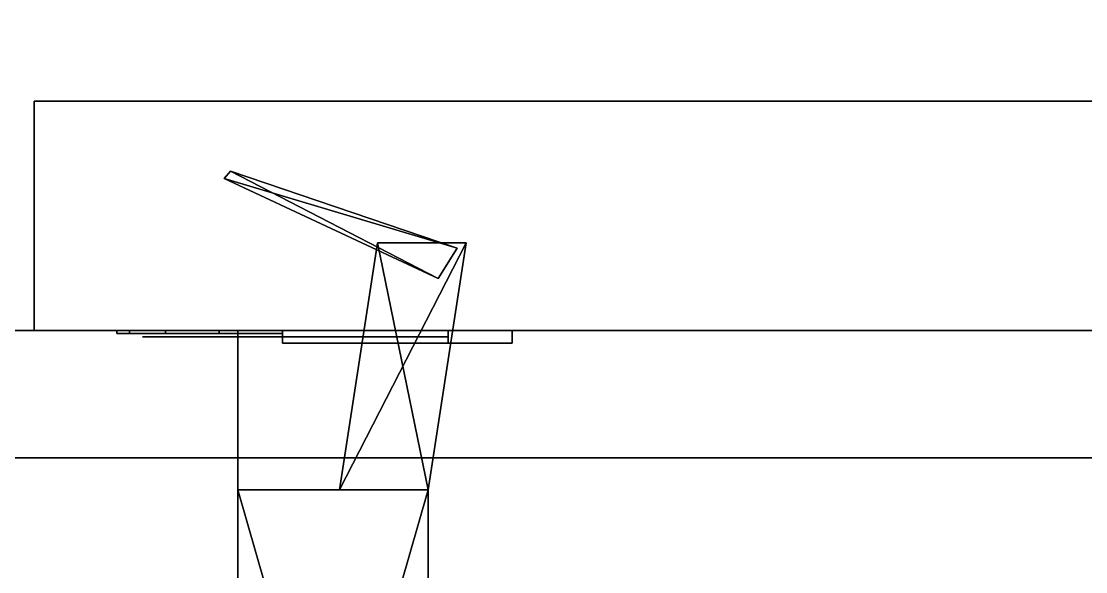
# Model space of a CAD drawing. Extents: x 0 to 6014, y -2453 to 0.
# Drawn here: x 248 to 331.5, y -1508.9 to -1465.7 of the extents above; entities that cross this region are included whole.
import ezdxf

# ---------------------------------------------------------------- set-up
doc = ezdxf.new("R2010")
doc.units = 0
for name, color, linetype in [('LAYER0', 7, 'CONTINUOUS'), ('LAYER1', 7, 'CONTINUOUS'), ('LAYER506', 254, 'CONTINUOUS'), ('LAYER573', 7, 'CONTINUOUS'), ('LAYER606', 7, 'CONTINUOUS'), ('LAYER607', 7, 'CONTINUOUS'), ('LAYER611', 28, 'CONTINUOUS'), ('LAYER612', 253, 'CONTINUOUS'), ('LAYER613', 28, 'CONTINUOUS'), ('LAYER614', 253, 'CONTINUOUS'), ('LAYER615', 28, 'CONTINUOUS'), ('LAYER616', 253, 'CONTINUOUS'), ('LAYER617', 28, 'CONTINUOUS'), ('LAYER618', 253, 'CONTINUOUS'), ('LAYER619', 28, 'CONTINUOUS'), ('LAYER620', 253, 'CONTINUOUS'), ('LAYER621', 254, 'CONTINUOUS')]:
    doc.layers.add(name, color=color, linetype=linetype)

msp = doc.modelspace()

# ---------------------------------------------------------------- linework, layer by layer
at = {"layer": 'LAYER0'}
for points, invisible_edges in [([(1065, -10), (0, -1840), (0, -10), (1065, -10)], 1), ([(0, -1840), (1065, -10), (1065, -265), (0, -1840)], 5), ([(2107, -1840, 5), (0, -10, 5), (0, -1840, 5), (2107, -1840, 5)], 1), ([(0, -10, 5), (2107, -1840, 5), (1065, -265, 5), (0, -10, 5)], 7), ([(0, -1840), (1065, -265), (2107, -1840), (0, -1840)], 3)]:
    msp.add_3dface(points, dxfattribs=dict(at, invisible_edges=invisible_edges))
at = {"layer": 'LAYER506', "invisible_edges": 1}
for points in [[(97, -1500, 2293), (2247, -1518, 2293), (97, -1518, 2293), (97, -1500, 2293)], [(2247, -1518, 2293), (97, -1500, 2293), (2247, -1500, 2293), (2247, -1518, 2293)], [(2247, -1500, 2363), (97, -1518, 2363), (2247, -1518, 2363), (2247, -1500, 2363)], [(97, -1518, 2363), (2247, -1500, 2363), (97, -1500, 2363), (97, -1518, 2363)], [(97, -1500, 2293), (2247, -1500, 2363), (2247, -1500, 2293), (97, -1500, 2293)], [(2247, -1500, 2363), (97, -1500, 2293), (97, -1500, 2363), (2247, -1500, 2363)]]:
    msp.add_3dface(points, dxfattribs=at)
at = {"layer": 'LAYER573', "invisible_edges": 1}
for points in [[(265, -1690, 155), (247, -1490, 155), (265, -1490, 155), (265, -1690, 155)], [(247, -1490, 155), (265, -1690, 155), (247, -1690, 155), (247, -1490, 155)], [(247, -1490, 155), (265, -1490, 2293), (265, -1490, 155), (247, -1490, 155)], [(265, -1490, 2293), (247, -1490, 155), (247, -1490, 2293), (265, -1490, 2293)], [(247, -1690, 2293), (265, -1490, 2293), (247, -1490, 2293), (247, -1690, 2293)], [(265, -1490, 2293), (247, -1690, 2293), (265, -1690, 2293), (265, -1490, 2293)], [(265, -1690, 155), (265, -1490, 2293), (265, -1690, 2293), (265, -1690, 155)], [(265, -1490, 2293), (265, -1690, 155), (265, -1490, 155), (265, -1490, 2293)]]:
    msp.add_3dface(points, dxfattribs=at)
at = {"layer": 'LAYER606', "invisible_edges": 1}
for points in [[(265, -1690, 156), (899, -1490, 156), (899, -1690, 156), (265, -1690, 156)], [(899, -1490, 156), (265, -1690, 156), (265, -1490, 156), (899, -1490, 156)], [(265, -1490, 174), (899, -1490, 156), (265, -1490, 156), (265, -1490, 174)], [(899, -1490, 156), (265, -1490, 174), (899, -1490, 174), (899, -1490, 156)], [(265, -1690, 156), (265, -1490, 174), (265, -1490, 156), (265, -1690, 156)], [(265, -1490, 174), (265, -1690, 156), (265, -1690, 174), (265, -1490, 174)], [(265, -1490, 174), (899, -1690, 174), (899, -1490, 174), (265, -1490, 174)], [(899, -1690, 174), (265, -1490, 174), (265, -1690, 174), (899, -1690, 174)]]:
    msp.add_3dface(points, dxfattribs=at)
at = {"layer": 'LAYER607', "invisible_edges": 1}
for points in [[(899, -1690, 2292), (265, -1490, 2292), (265, -1690, 2292), (899, -1690, 2292)], [(265, -1490, 2292), (899, -1690, 2292), (899, -1490, 2292), (265, -1490, 2292)], [(899, -1490, 2274), (265, -1490, 2292), (899, -1490, 2292), (899, -1490, 2274)], [(265, -1490, 2292), (899, -1490, 2274), (265, -1490, 2274), (265, -1490, 2292)], [(265, -1690, 2274), (265, -1490, 2292), (265, -1490, 2274), (265, -1690, 2274)], [(265, -1490, 2292), (265, -1690, 2274), (265, -1690, 2292), (265, -1490, 2292)], [(899, -1490, 2274), (265, -1690, 2274), (265, -1490, 2274), (899, -1490, 2274)], [(265, -1690, 2274), (899, -1490, 2274), (899, -1690, 2274), (265, -1690, 2274)]]:
    msp.add_3dface(points, dxfattribs=at)
at = {"layer": 'LAYER611'}
for points, invisible_edges in [([(256.4895, -1490.25, 253.0251), (255.5, -1490.25, 258), (257.5, -1490.25, 258), (257.5, -1490.25, 252.5)], 10), ([(255.5, -1490.25, 258), (256.4895, -1490.25, 262.9749), (257.5, -1490.25, 263.5), (257.5, -1490.25, 258)], 10), ([(259.3076, -1490.25, 248.8076), (256.4895, -1490.25, 253.0251), (257.5, -1490.25, 252.5), (261, -1490.25, 252.5)], 10), ([(256.4895, -1490.25, 262.9749), (259.3076, -1490.25, 267.1924), (261, -1490.25, 263.5), (257.5, -1490.25, 263.5)], 10), ([(263.5251, -1490.25, 245.9896), (259.3076, -1490.25, 248.8076), (261, -1490.25, 252.5), (264.5, -1490.25, 252.5)], 10), ([(259.3076, -1490.25, 267.1924), (263.5251, -1490.25, 270.0104), (264.5, -1490.25, 263.5), (261, -1490.25, 263.5)], 10), ([(268.5, -1490.25, 245), (263.5251, -1490.25, 245.9896), (264.5, -1490.25, 252.5), (268.5, -1490.25, 249)], 2), ([(263.5251, -1490.25, 270.0104), (268.5, -1490.25, 271), (268.5, -1490.25, 267), (264.5, -1490.25, 263.5)], 8), ([(257.5, -1490.5, 263.5), (257.5, -1490.5, 252.5), (264.5, -1490.5, 252.5), (264.2905, -1490.5, 263.3167)], 4), ([(264.2905, -1490.5, 263.3167), (264.5, -1490.5, 252.5), (268.5, -1490.5, 249), (268.5, -1490.5, 267)], 5), ([(268.5, -1490.5, 267), (268.5, -1490.5, 249), (281.5, -1490.5, 249), (281.5, -1490.5, 267)], 1), ([(286.5, -1491, 237), (281.5, -1491, 249), (268.5, -1491, 249), (268.5, -1491, 237)], 1), ([(286.5, -1491, 279), (281.5, -1491, 267), (268.5, -1491, 267), (268.5, -1491, 279)], 1), ([(286.5, -1491, 279), (286.5, -1491, 237), (281.5, -1491, 249), (281.5, -1491, 267)], 10)]:
    msp.add_3dface(points, dxfattribs=dict(at, invisible_edges=invisible_edges))
for points in [[(268.5, -1490, 249), (268.5, -1490, 237), (268.5, -1490, 249)], [(268.5, -1490, 267), (268.5, -1490, 279), (268.5, -1490, 267)], [(281.5, -1491, 249), (281.5, -1490, 249), (268.5, -1490, 249), (268.5, -1491, 249)], [(268.5, -1491, 249), (268.5, -1490, 249), (268.5, -1490, 237), (268.5, -1491, 237)], [(268.5, -1491, 237), (268.5, -1490, 237), (286.5, -1490, 237), (286.5, -1491, 237)], [(281.5, -1491, 267), (281.5, -1490, 267), (268.5, -1490, 267), (268.5, -1491, 267)], [(268.5, -1491, 267), (268.5, -1490, 267), (268.5, -1490, 279), (268.5, -1491, 279)], [(268.5, -1491, 279), (268.5, -1490, 279), (286.5, -1490, 279), (286.5, -1491, 279)], [(286.5, -1490, 237), (268.5, -1490, 237), (268.5, -1490, 279), (286.5, -1490, 279)], [(281.5, -1490, 249), (281.5, -1490, 267), (281.5, -1490, 249)], [(281.5, -1491, 249), (281.5, -1490, 249), (281.5, -1490, 267), (281.5, -1491, 267)], [(286.5, -1491, 279), (286.5, -1490, 279), (286.5, -1491, 279)], [(286.5, -1490, 237), (286.5, -1490, 279), (286.5, -1491, 279), (286.5, -1491, 237)], [(286.5, -1491, 237), (268.5, -1491, 237), (268.5, -1491, 237), (286.5, -1491, 237)], [(286.5, -1491, 279), (268.5, -1491, 279), (268.5, -1491, 279), (286.5, -1491, 279)]]:
    msp.add_3dface(points, dxfattribs=at)
at = {"layer": 'LAYER612'}
for points in [[(263.9182, -1478.077, 252.3477), (264.4094, -1477.5, 252.3477), (280.6919, -1485.925, 252.3477), (263.9182, -1478.077, 252.3477)], [(263.9182, -1478.077, 263.652), (282.1821, -1483.544, 263.652), (264.4094, -1477.5, 263.652), (263.9182, -1478.077, 263.652)], [(280.6919, -1485.925, 252.3477), (264.4094, -1477.5, 252.3477), (282.1821, -1483.544, 252.3477), (280.6919, -1485.925, 252.3477)], [(264.4094, -1477.5, 252.3477), (264.4094, -1477.5, 263.652), (282.1821, -1483.544, 252.3477), (264.4094, -1477.5, 252.3477)], [(282.1821, -1483.544, 252.3477), (264.4094, -1477.5, 263.652), (282.1821, -1483.544, 263.652), (282.1821, -1483.544, 252.3477)], [(280.6919, -1485.925, 263.652), (282.1821, -1483.544, 263.652), (263.9182, -1478.077, 263.652), (280.6919, -1485.925, 263.652)], [(275.9424, -1483.135, 251.2174), (282.9058, -1483.135, 251.2174), (272.958, -1502.5, 251.2174), (275.9424, -1483.135, 251.2174)], [(272.958, -1502.5, 251.2174), (282.9058, -1483.135, 251.2174), (279.9214, -1502.5, 251.2174), (272.958, -1502.5, 251.2174)], [(272.958, -1502.5, 264.7826), (279.9214, -1502.5, 264.7826), (275.9424, -1483.135, 264.7826), (272.958, -1502.5, 264.7826)], [(275.9424, -1483.135, 264.7826), (279.9214, -1502.5, 264.7826), (282.9058, -1483.135, 264.7826), (275.9424, -1483.135, 264.7826)], [(282.9058, -1483.135, 251.2174), (282.9058, -1483.135, 264.7826), (279.9214, -1502.5, 251.2174), (282.9058, -1483.135, 251.2174)], [(279.9214, -1502.5, 251.2174), (282.9058, -1483.135, 264.7826), (279.9214, -1502.5, 264.7826), (279.9214, -1502.5, 251.2174)], [(265, -1502.5, 251.2174), (279.9214, -1502.5, 251.2174), (265, -1554.5, 251.2174), (265, -1502.5, 251.2174)], [(265, -1554.5, 251.2174), (279.9214, -1502.5, 251.2174), (279.9214, -1554.5, 251.2174), (265, -1554.5, 251.2174)], [(265, -1554.5, 264.7826), (279.9214, -1554.5, 264.7826), (265, -1502.5, 264.7826), (265, -1554.5, 264.7826)], [(265, -1502.5, 264.7826), (279.9214, -1554.5, 264.7826), (279.9214, -1502.5, 264.7826), (265, -1502.5, 264.7826)], [(279.9214, -1502.5, 251.2174), (279.9214, -1502.5, 264.7826), (279.9214, -1554.5, 251.2174), (279.9214, -1502.5, 251.2174)], [(279.9214, -1554.5, 251.2174), (279.9214, -1502.5, 264.7826), (279.9214, -1554.5, 264.7826), (279.9214, -1554.5, 251.2174)]]:
    msp.add_3dface(points, dxfattribs=at)
at = {"layer": 'LAYER613'}
for points, invisible_edges in [([(256.4895, -1490.25, 736.0251), (255.5, -1490.25, 741), (257.5, -1490.25, 741), (257.5, -1490.25, 735.5)], 10), ([(255.5, -1490.25, 741), (256.4895, -1490.25, 745.9749), (257.5, -1490.25, 746.5), (257.5, -1490.25, 741)], 10), ([(259.3076, -1490.25, 731.8076), (256.4895, -1490.25, 736.0251), (257.5, -1490.25, 735.5), (261, -1490.25, 735.5)], 10), ([(256.4895, -1490.25, 745.9749), (259.3076, -1490.25, 750.1924), (261, -1490.25, 746.5), (257.5, -1490.25, 746.5)], 10), ([(263.5251, -1490.25, 728.9896), (259.3076, -1490.25, 731.8076), (261, -1490.25, 735.5), (264.5, -1490.25, 735.5)], 10), ([(259.3076, -1490.25, 750.1924), (263.5251, -1490.25, 753.0104), (264.5, -1490.25, 746.5), (261, -1490.25, 746.5)], 10), ([(268.5, -1490.25, 728), (263.5251, -1490.25, 728.9896), (264.5, -1490.25, 735.5), (268.5, -1490.25, 732)], 2), ([(263.5251, -1490.25, 753.0104), (268.5, -1490.25, 754), (268.5, -1490.25, 750), (264.5, -1490.25, 746.5)], 8), ([(257.5, -1490.5, 746.5), (257.5, -1490.5, 735.5), (264.5, -1490.5, 735.5), (264.2905, -1490.5, 746.3167)], 4), ([(264.2905, -1490.5, 746.3167), (264.5, -1490.5, 735.5), (268.5, -1490.5, 732), (268.5, -1490.5, 750)], 5), ([(268.5, -1490.5, 750), (268.5, -1490.5, 732), (281.5, -1490.5, 732), (281.5, -1490.5, 750)], 1), ([(286.5, -1491, 720), (281.5, -1491, 732), (268.5, -1491, 732), (268.5, -1491, 720)], 1), ([(286.5, -1491, 762), (281.5, -1491, 750), (268.5, -1491, 750), (268.5, -1491, 762)], 1), ([(286.5, -1491, 762), (286.5, -1491, 720), (281.5, -1491, 732), (281.5, -1491, 750)], 10)]:
    msp.add_3dface(points, dxfattribs=dict(at, invisible_edges=invisible_edges))
for points in [[(268.5, -1490, 732), (268.5, -1490, 720), (268.5, -1490, 732)], [(268.5, -1490, 750), (268.5, -1490, 762), (268.5, -1490, 750)], [(281.5, -1491, 732), (281.5, -1490, 732), (268.5, -1490, 732), (268.5, -1491, 732)], [(268.5, -1491, 732), (268.5, -1490, 732), (268.5, -1490, 720), (268.5, -1491, 720)], [(268.5, -1491, 720), (268.5, -1490, 720), (286.5, -1490, 720), (286.5, -1491, 720)], [(281.5, -1491, 750), (281.5, -1490, 750), (268.5, -1490, 750), (268.5, -1491, 750)], [(268.5, -1491, 750), (268.5, -1490, 750), (268.5, -1490, 762), (268.5, -1491, 762)], [(268.5, -1491, 762), (268.5, -1490, 762), (286.5, -1490, 762), (286.5, -1491, 762)], [(286.5, -1490, 720), (268.5, -1490, 720), (268.5, -1490, 762), (286.5, -1490, 762)], [(281.5, -1490, 732), (281.5, -1490, 750), (281.5, -1490, 732)], [(281.5, -1491, 732), (281.5, -1490, 732), (281.5, -1490, 750), (281.5, -1491, 750)], [(286.5, -1491, 762), (286.5, -1490, 762), (286.5, -1491, 762)], [(286.5, -1490, 720), (286.5, -1490, 762), (286.5, -1491, 762), (286.5, -1491, 720)], [(286.5, -1491, 720), (268.5, -1491, 720), (268.5, -1491, 720), (286.5, -1491, 720)], [(286.5, -1491, 762), (268.5, -1491, 762), (268.5, -1491, 762), (286.5, -1491, 762)]]:
    msp.add_3dface(points, dxfattribs=at)
at = {"layer": 'LAYER614'}
for points in [[(263.9182, -1478.077, 735.3477), (264.4094, -1477.5, 735.3477), (280.6919, -1485.925, 735.3477), (263.9182, -1478.077, 735.3477)], [(263.9182, -1478.077, 746.652), (282.1821, -1483.544, 746.652), (264.4094, -1477.5, 746.652), (263.9182, -1478.077, 746.652)], [(280.6919, -1485.925, 735.3477), (264.4094, -1477.5, 735.3477), (282.1821, -1483.544, 735.3477), (280.6919, -1485.925, 735.3477)], [(264.4094, -1477.5, 735.3477), (264.4094, -1477.5, 746.652), (282.1821, -1483.544, 735.3477), (264.4094, -1477.5, 735.3477)], [(282.1821, -1483.544, 735.3477), (264.4094, -1477.5, 746.652), (282.1821, -1483.544, 746.652), (282.1821, -1483.544, 735.3477)], [(280.6919, -1485.925, 746.652), (282.1821, -1483.544, 746.652), (263.9182, -1478.077, 746.652), (280.6919, -1485.925, 746.652)], [(275.9424, -1483.135, 734.2174), (282.9058, -1483.135, 734.2174), (272.958, -1502.5, 734.2174), (275.9424, -1483.135, 734.2174)], [(272.958, -1502.5, 734.2174), (282.9058, -1483.135, 734.2174), (279.9214, -1502.5, 734.2174), (272.958, -1502.5, 734.2174)], [(272.958, -1502.5, 747.7826), (279.9214, -1502.5, 747.7826), (275.9424, -1483.135, 747.7826), (272.958, -1502.5, 747.7826)], [(275.9424, -1483.135, 747.7826), (279.9214, -1502.5, 747.7826), (282.9058, -1483.135, 747.7826), (275.9424, -1483.135, 747.7826)], [(282.9058, -1483.135, 734.2174), (282.9058, -1483.135, 747.7826), (279.9214, -1502.5, 734.2174), (282.9058, -1483.135, 734.2174)], [(279.9214, -1502.5, 734.2174), (282.9058, -1483.135, 747.7826), (279.9214, -1502.5, 747.7826), (279.9214, -1502.5, 734.2174)], [(265, -1502.5, 734.2174), (279.9214, -1502.5, 734.2174), (265, -1554.5, 734.2174), (265, -1502.5, 734.2174)], [(265, -1554.5, 734.2174), (279.9214, -1502.5, 734.2174), (279.9214, -1554.5, 734.2174), (265, -1554.5, 734.2174)], [(265, -1554.5, 747.7826), (279.9214, -1554.5, 747.7826), (265, -1502.5, 747.7826), (265, -1554.5, 747.7826)], [(265, -1502.5, 747.7826), (279.9214, -1554.5, 747.7826), (279.9214, -1502.5, 747.7826), (265, -1502.5, 747.7826)], [(279.9214, -1502.5, 734.2174), (279.9214, -1502.5, 747.7826), (279.9214, -1554.5, 734.2174), (279.9214, -1502.5, 734.2174)], [(279.9214, -1554.5, 734.2174), (279.9214, -1502.5, 747.7826), (279.9214, -1554.5, 747.7826), (279.9214, -1554.5, 734.2174)]]:
    msp.add_3dface(points, dxfattribs=at)
at = {"layer": 'LAYER615'}
for points, invisible_edges in [([(256.4895, -1490.25, 1219.025), (255.5, -1490.25, 1224), (257.5, -1490.25, 1224), (257.5, -1490.25, 1218.5)], 10), ([(255.5, -1490.25, 1224), (256.4895, -1490.25, 1228.975), (257.5, -1490.25, 1229.5), (257.5, -1490.25, 1224)], 10), ([(259.3076, -1490.25, 1214.808), (256.4895, -1490.25, 1219.025), (257.5, -1490.25, 1218.5), (261, -1490.25, 1218.5)], 10), ([(256.4895, -1490.25, 1228.975), (259.3076, -1490.25, 1233.192), (261, -1490.25, 1229.5), (257.5, -1490.25, 1229.5)], 10), ([(263.5251, -1490.25, 1211.99), (259.3076, -1490.25, 1214.808), (261, -1490.25, 1218.5), (264.5, -1490.25, 1218.5)], 10), ([(259.3076, -1490.25, 1233.192), (263.5251, -1490.25, 1236.01), (264.5, -1490.25, 1229.5), (261, -1490.25, 1229.5)], 10), ([(268.5, -1490.25, 1211), (263.5251, -1490.25, 1211.99), (264.5, -1490.25, 1218.5), (268.5, -1490.25, 1215)], 2), ([(263.5251, -1490.25, 1236.01), (268.5, -1490.25, 1237), (268.5, -1490.25, 1233), (264.5, -1490.25, 1229.5)], 8), ([(257.5, -1490.5, 1229.5), (257.5, -1490.5, 1218.5), (264.5, -1490.5, 1218.5), (264.2905, -1490.5, 1229.317)], 4), ([(264.2905, -1490.5, 1229.317), (264.5, -1490.5, 1218.5), (268.5, -1490.5, 1215), (268.5, -1490.5, 1233)], 5), ([(268.5, -1490.5, 1233), (268.5, -1490.5, 1215), (281.5, -1490.5, 1215), (281.5, -1490.5, 1233)], 1), ([(286.5, -1491, 1203), (281.5, -1491, 1215), (268.5, -1491, 1215), (268.5, -1491, 1203)], 1), ([(286.5, -1491, 1245), (281.5, -1491, 1233), (268.5, -1491, 1233), (268.5, -1491, 1245)], 1), ([(286.5, -1491, 1245), (286.5, -1491, 1203), (281.5, -1491, 1215), (281.5, -1491, 1233)], 10)]:
    msp.add_3dface(points, dxfattribs=dict(at, invisible_edges=invisible_edges))
for points in [[(268.5, -1490, 1215), (268.5, -1490, 1203), (268.5, -1490, 1215)], [(268.5, -1490, 1233), (268.5, -1490, 1245), (268.5, -1490, 1233)], [(281.5, -1491, 1215), (281.5, -1490, 1215), (268.5, -1490, 1215), (268.5, -1491, 1215)], [(268.5, -1491, 1215), (268.5, -1490, 1215), (268.5, -1490, 1203), (268.5, -1491, 1203)], [(268.5, -1491, 1203), (268.5, -1490, 1203), (286.5, -1490, 1203), (286.5, -1491, 1203)], [(281.5, -1491, 1233), (281.5, -1490, 1233), (268.5, -1490, 1233), (268.5, -1491, 1233)], [(268.5, -1491, 1233), (268.5, -1490, 1233), (268.5, -1490, 1245), (268.5, -1491, 1245)], [(268.5, -1491, 1245), (268.5, -1490, 1245), (286.5, -1490, 1245), (286.5, -1491, 1245)], [(286.5, -1490, 1203), (268.5, -1490, 1203), (268.5, -1490, 1245), (286.5, -1490, 1245)], [(281.5, -1490, 1215), (281.5, -1490, 1233), (281.5, -1490, 1215)], [(281.5, -1491, 1215), (281.5, -1490, 1215), (281.5, -1490, 1233), (281.5, -1491, 1233)], [(286.5, -1491, 1245), (286.5, -1490, 1245), (286.5, -1491, 1245)], [(286.5, -1490, 1203), (286.5, -1490, 1245), (286.5, -1491, 1245), (286.5, -1491, 1203)], [(286.5, -1491, 1203), (268.5, -1491, 1203), (268.5, -1491, 1203), (286.5, -1491, 1203)], [(286.5, -1491, 1245), (268.5, -1491, 1245), (268.5, -1491, 1245), (286.5, -1491, 1245)]]:
    msp.add_3dface(points, dxfattribs=at)
at = {"layer": 'LAYER616'}
for points in [[(263.9182, -1478.077, 1218.348), (264.4094, -1477.5, 1218.348), (280.6919, -1485.925, 1218.348), (263.9182, -1478.077, 1218.348)], [(263.9182, -1478.077, 1229.652), (282.1821, -1483.544, 1229.652), (264.4094, -1477.5, 1229.652), (263.9182, -1478.077, 1229.652)], [(280.6919, -1485.925, 1218.348), (264.4094, -1477.5, 1218.348), (282.1821, -1483.544, 1218.348), (280.6919, -1485.925, 1218.348)], [(264.4094, -1477.5, 1218.348), (264.4094, -1477.5, 1229.652), (282.1821, -1483.544, 1218.348), (264.4094, -1477.5, 1218.348)], [(282.1821, -1483.544, 1218.348), (264.4094, -1477.5, 1229.652), (282.1821, -1483.544, 1229.652), (282.1821, -1483.544, 1218.348)], [(280.6919, -1485.925, 1229.652), (282.1821, -1483.544, 1229.652), (263.9182, -1478.077, 1229.652), (280.6919, -1485.925, 1229.652)], [(275.9424, -1483.135, 1217.217), (282.9058, -1483.135, 1217.217), (272.958, -1502.5, 1217.217), (275.9424, -1483.135, 1217.217)], [(272.958, -1502.5, 1217.217), (282.9058, -1483.135, 1217.217), (279.9214, -1502.5, 1217.217), (272.958, -1502.5, 1217.217)], [(272.958, -1502.5, 1230.783), (279.9214, -1502.5, 1230.783), (275.9424, -1483.135, 1230.783), (272.958, -1502.5, 1230.783)], [(275.9424, -1483.135, 1230.783), (279.9214, -1502.5, 1230.783), (282.9058, -1483.135, 1230.783), (275.9424, -1483.135, 1230.783)], [(282.9058, -1483.135, 1217.217), (282.9058, -1483.135, 1230.783), (279.9214, -1502.5, 1217.217), (282.9058, -1483.135, 1217.217)], [(279.9214, -1502.5, 1217.217), (282.9058, -1483.135, 1230.783), (279.9214, -1502.5, 1230.783), (279.9214, -1502.5, 1217.217)], [(265, -1502.5, 1217.217), (279.9214, -1502.5, 1217.217), (265, -1554.5, 1217.217), (265, -1502.5, 1217.217)], [(265, -1554.5, 1217.217), (279.9214, -1502.5, 1217.217), (279.9214, -1554.5, 1217.217), (265, -1554.5, 1217.217)], [(265, -1554.5, 1230.783), (279.9214, -1554.5, 1230.783), (265, -1502.5, 1230.783), (265, -1554.5, 1230.783)], [(265, -1502.5, 1230.783), (279.9214, -1554.5, 1230.783), (279.9214, -1502.5, 1230.783), (265, -1502.5, 1230.783)], [(279.9214, -1502.5, 1217.217), (279.9214, -1502.5, 1230.783), (279.9214, -1554.5, 1217.217), (279.9214, -1502.5, 1217.217)], [(279.9214, -1554.5, 1217.217), (279.9214, -1502.5, 1230.783), (279.9214, -1554.5, 1230.783), (279.9214, -1554.5, 1217.217)]]:
    msp.add_3dface(points, dxfattribs=at)
at = {"layer": 'LAYER617'}
for points, invisible_edges in [([(256.4895, -1490.25, 1702.025), (255.5, -1490.25, 1707), (257.5, -1490.25, 1707), (257.5, -1490.25, 1701.5)], 10), ([(255.5, -1490.25, 1707), (256.4895, -1490.25, 1711.975), (257.5, -1490.25, 1712.5), (257.5, -1490.25, 1707)], 10), ([(259.3076, -1490.25, 1697.808), (256.4895, -1490.25, 1702.025), (257.5, -1490.25, 1701.5), (261, -1490.25, 1701.5)], 10), ([(256.4895, -1490.25, 1711.975), (259.3076, -1490.25, 1716.192), (261, -1490.25, 1712.5), (257.5, -1490.25, 1712.5)], 10), ([(263.5251, -1490.25, 1694.99), (259.3076, -1490.25, 1697.808), (261, -1490.25, 1701.5), (264.5, -1490.25, 1701.5)], 10), ([(259.3076, -1490.25, 1716.192), (263.5251, -1490.25, 1719.01), (264.5, -1490.25, 1712.5), (261, -1490.25, 1712.5)], 10), ([(268.5, -1490.25, 1694), (263.5251, -1490.25, 1694.99), (264.5, -1490.25, 1701.5), (268.5, -1490.25, 1698)], 2), ([(263.5251, -1490.25, 1719.01), (268.5, -1490.25, 1720), (268.5, -1490.25, 1716), (264.5, -1490.25, 1712.5)], 8), ([(257.5, -1490.5, 1712.5), (257.5, -1490.5, 1701.5), (264.5, -1490.5, 1701.5), (264.2905, -1490.5, 1712.317)], 4), ([(264.2905, -1490.5, 1712.317), (264.5, -1490.5, 1701.5), (268.5, -1490.5, 1698), (268.5, -1490.5, 1716)], 5), ([(268.5, -1490.5, 1716), (268.5, -1490.5, 1698), (281.5, -1490.5, 1698), (281.5, -1490.5, 1716)], 1), ([(286.5, -1491, 1686), (281.5, -1491, 1698), (268.5, -1491, 1698), (268.5, -1491, 1686)], 1), ([(286.5, -1491, 1728), (281.5, -1491, 1716), (268.5, -1491, 1716), (268.5, -1491, 1728)], 1), ([(286.5, -1491, 1728), (286.5, -1491, 1686), (281.5, -1491, 1698), (281.5, -1491, 1716)], 10)]:
    msp.add_3dface(points, dxfattribs=dict(at, invisible_edges=invisible_edges))
for points in [[(268.5, -1490, 1698), (268.5, -1490, 1686), (268.5, -1490, 1698)], [(268.5, -1490, 1716), (268.5, -1490, 1728), (268.5, -1490, 1716)], [(281.5, -1491, 1698), (281.5, -1490, 1698), (268.5, -1490, 1698), (268.5, -1491, 1698)], [(268.5, -1491, 1698), (268.5, -1490, 1698), (268.5, -1490, 1686), (268.5, -1491, 1686)], [(268.5, -1491, 1686), (268.5, -1490, 1686), (286.5, -1490, 1686), (286.5, -1491, 1686)], [(281.5, -1491, 1716), (281.5, -1490, 1716), (268.5, -1490, 1716), (268.5, -1491, 1716)], [(268.5, -1491, 1716), (268.5, -1490, 1716), (268.5, -1490, 1728), (268.5, -1491, 1728)], [(268.5, -1491, 1728), (268.5, -1490, 1728), (286.5, -1490, 1728), (286.5, -1491, 1728)], [(286.5, -1490, 1686), (268.5, -1490, 1686), (268.5, -1490, 1728), (286.5, -1490, 1728)], [(281.5, -1490, 1698), (281.5, -1490, 1716), (281.5, -1490, 1698)], [(281.5, -1491, 1698), (281.5, -1490, 1698), (281.5, -1490, 1716), (281.5, -1491, 1716)], [(286.5, -1491, 1728), (286.5, -1490, 1728), (286.5, -1491, 1728)], [(286.5, -1490, 1686), (286.5, -1490, 1728), (286.5, -1491, 1728), (286.5, -1491, 1686)], [(286.5, -1491, 1686), (268.5, -1491, 1686), (268.5, -1491, 1686), (286.5, -1491, 1686)], [(286.5, -1491, 1728), (268.5, -1491, 1728), (268.5, -1491, 1728), (286.5, -1491, 1728)]]:
    msp.add_3dface(points, dxfattribs=at)
at = {"layer": 'LAYER618'}
for points in [[(263.9182, -1478.077, 1701.348), (264.4094, -1477.5, 1701.348), (280.6919, -1485.925, 1701.348), (263.9182, -1478.077, 1701.348)], [(263.9182, -1478.077, 1712.652), (282.1821, -1483.544, 1712.652), (264.4094, -1477.5, 1712.652), (263.9182, -1478.077, 1712.652)], [(280.6919, -1485.925, 1701.348), (264.4094, -1477.5, 1701.348), (282.1821, -1483.544, 1701.348), (280.6919, -1485.925, 1701.348)], [(264.4094, -1477.5, 1701.348), (264.4094, -1477.5, 1712.652), (282.1821, -1483.544, 1701.348), (264.4094, -1477.5, 1701.348)], [(282.1821, -1483.544, 1701.348), (264.4094, -1477.5, 1712.652), (282.1821, -1483.544, 1712.652), (282.1821, -1483.544, 1701.348)], [(280.6919, -1485.925, 1712.652), (282.1821, -1483.544, 1712.652), (263.9182, -1478.077, 1712.652), (280.6919, -1485.925, 1712.652)], [(275.9424, -1483.135, 1700.217), (282.9058, -1483.135, 1700.217), (272.958, -1502.5, 1700.217), (275.9424, -1483.135, 1700.217)], [(272.958, -1502.5, 1700.217), (282.9058, -1483.135, 1700.217), (279.9214, -1502.5, 1700.217), (272.958, -1502.5, 1700.217)], [(272.958, -1502.5, 1713.783), (279.9214, -1502.5, 1713.783), (275.9424, -1483.135, 1713.783), (272.958, -1502.5, 1713.783)], [(275.9424, -1483.135, 1713.783), (279.9214, -1502.5, 1713.783), (282.9058, -1483.135, 1713.783), (275.9424, -1483.135, 1713.783)], [(282.9058, -1483.135, 1700.217), (282.9058, -1483.135, 1713.783), (279.9214, -1502.5, 1700.217), (282.9058, -1483.135, 1700.217)], [(279.9214, -1502.5, 1700.217), (282.9058, -1483.135, 1713.783), (279.9214, -1502.5, 1713.783), (279.9214, -1502.5, 1700.217)], [(265, -1502.5, 1700.217), (279.9214, -1502.5, 1700.217), (265, -1554.5, 1700.217), (265, -1502.5, 1700.217)], [(265, -1554.5, 1700.217), (279.9214, -1502.5, 1700.217), (279.9214, -1554.5, 1700.217), (265, -1554.5, 1700.217)], [(265, -1554.5, 1713.783), (279.9214, -1554.5, 1713.783), (265, -1502.5, 1713.783), (265, -1554.5, 1713.783)], [(265, -1502.5, 1713.783), (279.9214, -1554.5, 1713.783), (279.9214, -1502.5, 1713.783), (265, -1502.5, 1713.783)], [(279.9214, -1502.5, 1700.217), (279.9214, -1502.5, 1713.783), (279.9214, -1554.5, 1700.217), (279.9214, -1502.5, 1700.217)], [(279.9214, -1554.5, 1700.217), (279.9214, -1502.5, 1713.783), (279.9214, -1554.5, 1713.783), (279.9214, -1554.5, 1700.217)]]:
    msp.add_3dface(points, dxfattribs=at)
at = {"layer": 'LAYER619'}
for points, invisible_edges in [([(256.4895, -1490.25, 2185.025), (255.5, -1490.25, 2190), (257.5, -1490.25, 2190), (257.5, -1490.25, 2184.5)], 10), ([(255.5, -1490.25, 2190), (256.4895, -1490.25, 2194.975), (257.5, -1490.25, 2195.5), (257.5, -1490.25, 2190)], 10), ([(259.3076, -1490.25, 2180.808), (256.4895, -1490.25, 2185.025), (257.5, -1490.25, 2184.5), (261, -1490.25, 2184.5)], 10), ([(256.4895, -1490.25, 2194.975), (259.3076, -1490.25, 2199.192), (261, -1490.25, 2195.5), (257.5, -1490.25, 2195.5)], 10), ([(263.5251, -1490.25, 2177.99), (259.3076, -1490.25, 2180.808), (261, -1490.25, 2184.5), (264.5, -1490.25, 2184.5)], 10), ([(259.3076, -1490.25, 2199.192), (263.5251, -1490.25, 2202.01), (264.5, -1490.25, 2195.5), (261, -1490.25, 2195.5)], 10), ([(268.5, -1490.25, 2177), (263.5251, -1490.25, 2177.99), (264.5, -1490.25, 2184.5), (268.5, -1490.25, 2181)], 2), ([(263.5251, -1490.25, 2202.01), (268.5, -1490.25, 2203), (268.5, -1490.25, 2199), (264.5, -1490.25, 2195.5)], 8), ([(257.5, -1490.5, 2195.5), (257.5, -1490.5, 2184.5), (264.5, -1490.5, 2184.5), (264.2905, -1490.5, 2195.317)], 4), ([(264.2905, -1490.5, 2195.317), (264.5, -1490.5, 2184.5), (268.5, -1490.5, 2181), (268.5, -1490.5, 2199)], 5), ([(268.5, -1490.5, 2199), (268.5, -1490.5, 2181), (281.5, -1490.5, 2181), (281.5, -1490.5, 2199)], 1), ([(286.5, -1491, 2169), (281.5, -1491, 2181), (268.5, -1491, 2181), (268.5, -1491, 2169)], 1), ([(286.5, -1491, 2211), (281.5, -1491, 2199), (268.5, -1491, 2199), (268.5, -1491, 2211)], 1), ([(286.5, -1491, 2211), (286.5, -1491, 2169), (281.5, -1491, 2181), (281.5, -1491, 2199)], 10)]:
    msp.add_3dface(points, dxfattribs=dict(at, invisible_edges=invisible_edges))
for points in [[(268.5, -1490, 2181), (268.5, -1490, 2169), (268.5, -1490, 2181)], [(268.5, -1490, 2199), (268.5, -1490, 2211), (268.5, -1490, 2199)], [(281.5, -1491, 2181), (281.5, -1490, 2181), (268.5, -1490, 2181), (268.5, -1491, 2181)], [(268.5, -1491, 2181), (268.5, -1490, 2181), (268.5, -1490, 2169), (268.5, -1491, 2169)], [(268.5, -1491, 2169), (268.5, -1490, 2169), (286.5, -1490, 2169), (286.5, -1491, 2169)], [(281.5, -1491, 2199), (281.5, -1490, 2199), (268.5, -1490, 2199), (268.5, -1491, 2199)], [(268.5, -1491, 2199), (268.5, -1490, 2199), (268.5, -1490, 2211), (268.5, -1491, 2211)], [(268.5, -1491, 2211), (268.5, -1490, 2211), (286.5, -1490, 2211), (286.5, -1491, 2211)], [(286.5, -1490, 2169), (268.5, -1490, 2169), (268.5, -1490, 2211), (286.5, -1490, 2211)], [(281.5, -1490, 2181), (281.5, -1490, 2199), (281.5, -1490, 2181)], [(281.5, -1491, 2181), (281.5, -1490, 2181), (281.5, -1490, 2199), (281.5, -1491, 2199)], [(286.5, -1491, 2211), (286.5, -1490, 2211), (286.5, -1491, 2211)], [(286.5, -1490, 2169), (286.5, -1490, 2211), (286.5, -1491, 2211), (286.5, -1491, 2169)], [(286.5, -1491, 2169), (268.5, -1491, 2169), (268.5, -1491, 2169), (286.5, -1491, 2169)], [(286.5, -1491, 2211), (268.5, -1491, 2211), (268.5, -1491, 2211), (286.5, -1491, 2211)]]:
    msp.add_3dface(points, dxfattribs=at)
at = {"layer": 'LAYER620'}
for points in [[(263.9182, -1478.077, 2184.348), (264.4094, -1477.5, 2184.348), (280.6919, -1485.925, 2184.348), (263.9182, -1478.077, 2184.348)], [(263.9182, -1478.077, 2195.652), (282.1821, -1483.544, 2195.652), (264.4094, -1477.5, 2195.652), (263.9182, -1478.077, 2195.652)], [(280.6919, -1485.925, 2184.348), (264.4094, -1477.5, 2184.348), (282.1821, -1483.544, 2184.348), (280.6919, -1485.925, 2184.348)], [(264.4094, -1477.5, 2184.348), (264.4094, -1477.5, 2195.652), (282.1821, -1483.544, 2184.348), (264.4094, -1477.5, 2184.348)], [(282.1821, -1483.544, 2184.348), (264.4094, -1477.5, 2195.652), (282.1821, -1483.544, 2195.652), (282.1821, -1483.544, 2184.348)], [(280.6919, -1485.925, 2195.652), (282.1821, -1483.544, 2195.652), (263.9182, -1478.077, 2195.652), (280.6919, -1485.925, 2195.652)], [(275.9424, -1483.135, 2183.217), (282.9058, -1483.135, 2183.217), (272.958, -1502.5, 2183.217), (275.9424, -1483.135, 2183.217)], [(272.958, -1502.5, 2183.217), (282.9058, -1483.135, 2183.217), (279.9214, -1502.5, 2183.217), (272.958, -1502.5, 2183.217)], [(272.958, -1502.5, 2196.783), (279.9214, -1502.5, 2196.783), (275.9424, -1483.135, 2196.783), (272.958, -1502.5, 2196.783)], [(275.9424, -1483.135, 2196.783), (279.9214, -1502.5, 2196.783), (282.9058, -1483.135, 2196.783), (275.9424, -1483.135, 2196.783)], [(282.9058, -1483.135, 2183.217), (282.9058, -1483.135, 2196.783), (279.9214, -1502.5, 2183.217), (282.9058, -1483.135, 2183.217)], [(279.9214, -1502.5, 2183.217), (282.9058, -1483.135, 2196.783), (279.9214, -1502.5, 2196.783), (279.9214, -1502.5, 2183.217)], [(265, -1502.5, 2183.217), (279.9214, -1502.5, 2183.217), (265, -1554.5, 2183.217), (265, -1502.5, 2183.217)], [(265, -1554.5, 2183.217), (279.9214, -1502.5, 2183.217), (279.9214, -1554.5, 2183.217), (265, -1554.5, 2183.217)], [(265, -1554.5, 2196.783), (279.9214, -1554.5, 2196.783), (265, -1502.5, 2196.783), (265, -1554.5, 2196.783)], [(265, -1502.5, 2196.783), (279.9214, -1554.5, 2196.783), (279.9214, -1502.5, 2196.783), (265, -1502.5, 2196.783)], [(279.9214, -1502.5, 2183.217), (279.9214, -1502.5, 2196.783), (279.9214, -1554.5, 2183.217), (279.9214, -1502.5, 2183.217)], [(279.9214, -1554.5, 2183.217), (279.9214, -1502.5, 2196.783), (279.9214, -1554.5, 2196.783), (279.9214, -1554.5, 2183.217)]]:
    msp.add_3dface(points, dxfattribs=at)
at = {"layer": 'LAYER621', "invisible_edges": 1}
for points in [[(580.5, -1472, 158), (249, -1490, 158), (249, -1472, 158), (580.5, -1472, 158)], [(249, -1490, 158), (580.5, -1472, 158), (580.5, -1490, 158), (249, -1490, 158)], [(249, -1472, 2290), (249, -1490, 158), (249, -1490, 2290), (249, -1472, 2290)], [(249, -1490, 158), (249, -1472, 2290), (249, -1472, 158), (249, -1490, 158)], [(580.5, -1490, 2290), (249, -1472, 2290), (249, -1490, 2290), (580.5, -1490, 2290)], [(249, -1472, 2290), (580.5, -1490, 2290), (580.5, -1472, 2290), (249, -1472, 2290)], [(249, -1472, 2290), (580.5, -1472, 158), (249, -1472, 158), (249, -1472, 2290)], [(580.5, -1472, 158), (249, -1472, 2290), (580.5, -1472, 2290), (580.5, -1472, 158)], [(580.5, -1490, 2290), (249, -1490, 158), (580.5, -1490, 158), (580.5, -1490, 2290)], [(249, -1490, 158), (580.5, -1490, 2290), (249, -1490, 2290), (249, -1490, 158)]]:
    msp.add_3dface(points, dxfattribs=at)

# ---------------------------------------------------------------- meshes
at = {"layer": 'LAYER1'}
mesh = msp.add_polymesh((11, 2), dxfattribs=at)
for k, corner in enumerate([(2257, -1690, 2334), (2257, -2453, 2334), (150, -1690, 2334), (2257, -1690, 2334), (150, -160, 2334), (150, -1690, 2334), (915, -160, 2334), (150, -160, 2334), (915, -415, 2334), (915, -160, 2334), (1660, -415, 2334), (915, -415, 2334), (1660, -150, 2334), (1660, -415, 2334), (4435, -150, 2334), (1660, -150, 2334), (4435, -790, 2334), (4435, -150, 2334), (6013.688, -790, 2334), (4435, -790, 2334), (6013.688, -640, 2334), (4585, -640, 2334)]):
    mesh.set_mesh_vertex(divmod(k, 2), corner)
at = {"layer": 'LAYER611'}
mesh = msp.add_polymesh((2, 9), dxfattribs=at)
for k, corner in enumerate([(268.5, -1490.25, 245), (263.5251, -1490.25, 245.9896), (259.3076, -1490.25, 248.8076), (256.4895, -1490.25, 253.0251), (255.5, -1490.25, 258), (256.4895, -1490.25, 262.9749), (259.3076, -1490.25, 267.1924), (263.5251, -1490.25, 270.0104), (268.5, -1490.25, 271), (268.5, -1490, 245), (263.5251, -1490, 245.9896), (259.3076, -1490, 248.8076), (256.4895, -1490, 253.0251), (255.5, -1490, 258), (256.4895, -1490, 262.9749), (259.3076, -1490, 267.1924), (263.5251, -1490, 270.0104), (268.5, -1490, 271)]):
    mesh.set_mesh_vertex(divmod(k, 9), corner)
at = {"layer": 'LAYER613'}
mesh = msp.add_polymesh((2, 9), dxfattribs=at)
for k, corner in enumerate([(268.5, -1490.25, 728), (263.5251, -1490.25, 728.9896), (259.3076, -1490.25, 731.8076), (256.4895, -1490.25, 736.0251), (255.5, -1490.25, 741), (256.4895, -1490.25, 745.9749), (259.3076, -1490.25, 750.1924), (263.5251, -1490.25, 753.0104), (268.5, -1490.25, 754), (268.5, -1490, 728), (263.5251, -1490, 728.9896), (259.3076, -1490, 731.8076), (256.4895, -1490, 736.0251), (255.5, -1490, 741), (256.4895, -1490, 745.9749), (259.3076, -1490, 750.1924), (263.5251, -1490, 753.0104), (268.5, -1490, 754)]):
    mesh.set_mesh_vertex(divmod(k, 9), corner)
at = {"layer": 'LAYER615'}
mesh = msp.add_polymesh((2, 9), dxfattribs=at)
for k, corner in enumerate([(268.5, -1490.25, 1211), (263.5251, -1490.25, 1211.99), (259.3076, -1490.25, 1214.808), (256.4895, -1490.25, 1219.025), (255.5, -1490.25, 1224), (256.4895, -1490.25, 1228.975), (259.3076, -1490.25, 1233.192), (263.5251, -1490.25, 1236.01), (268.5, -1490.25, 1237), (268.5, -1490, 1211), (263.5251, -1490, 1211.99), (259.3076, -1490, 1214.808), (256.4895, -1490, 1219.025), (255.5, -1490, 1224), (256.4895, -1490, 1228.975), (259.3076, -1490, 1233.192), (263.5251, -1490, 1236.01), (268.5, -1490, 1237)]):
    mesh.set_mesh_vertex(divmod(k, 9), corner)
at = {"layer": 'LAYER617'}
mesh = msp.add_polymesh((2, 9), dxfattribs=at)
for k, corner in enumerate([(268.5, -1490.25, 1694), (263.5251, -1490.25, 1694.99), (259.3076, -1490.25, 1697.808), (256.4895, -1490.25, 1702.025), (255.5, -1490.25, 1707), (256.4895, -1490.25, 1711.975), (259.3076, -1490.25, 1716.192), (263.5251, -1490.25, 1719.01), (268.5, -1490.25, 1720), (268.5, -1490, 1694), (263.5251, -1490, 1694.99), (259.3076, -1490, 1697.808), (256.4895, -1490, 1702.025), (255.5, -1490, 1707), (256.4895, -1490, 1711.975), (259.3076, -1490, 1716.192), (263.5251, -1490, 1719.01), (268.5, -1490, 1720)]):
    mesh.set_mesh_vertex(divmod(k, 9), corner)
at = {"layer": 'LAYER619'}
mesh = msp.add_polymesh((2, 9), dxfattribs=at)
for k, corner in enumerate([(268.5, -1490.25, 2177), (263.5251, -1490.25, 2177.99), (259.3076, -1490.25, 2180.808), (256.4895, -1490.25, 2185.025), (255.5, -1490.25, 2190), (256.4895, -1490.25, 2194.975), (259.3076, -1490.25, 2199.192), (263.5251, -1490.25, 2202.01), (268.5, -1490.25, 2203), (268.5, -1490, 2177), (263.5251, -1490, 2177.99), (259.3076, -1490, 2180.808), (256.4895, -1490, 2185.025), (255.5, -1490, 2190), (256.4895, -1490, 2194.975), (259.3076, -1490, 2199.192), (263.5251, -1490, 2202.01), (268.5, -1490, 2203)]):
    mesh.set_mesh_vertex(divmod(k, 9), corner)

doc.saveas('drawing.dxf')
